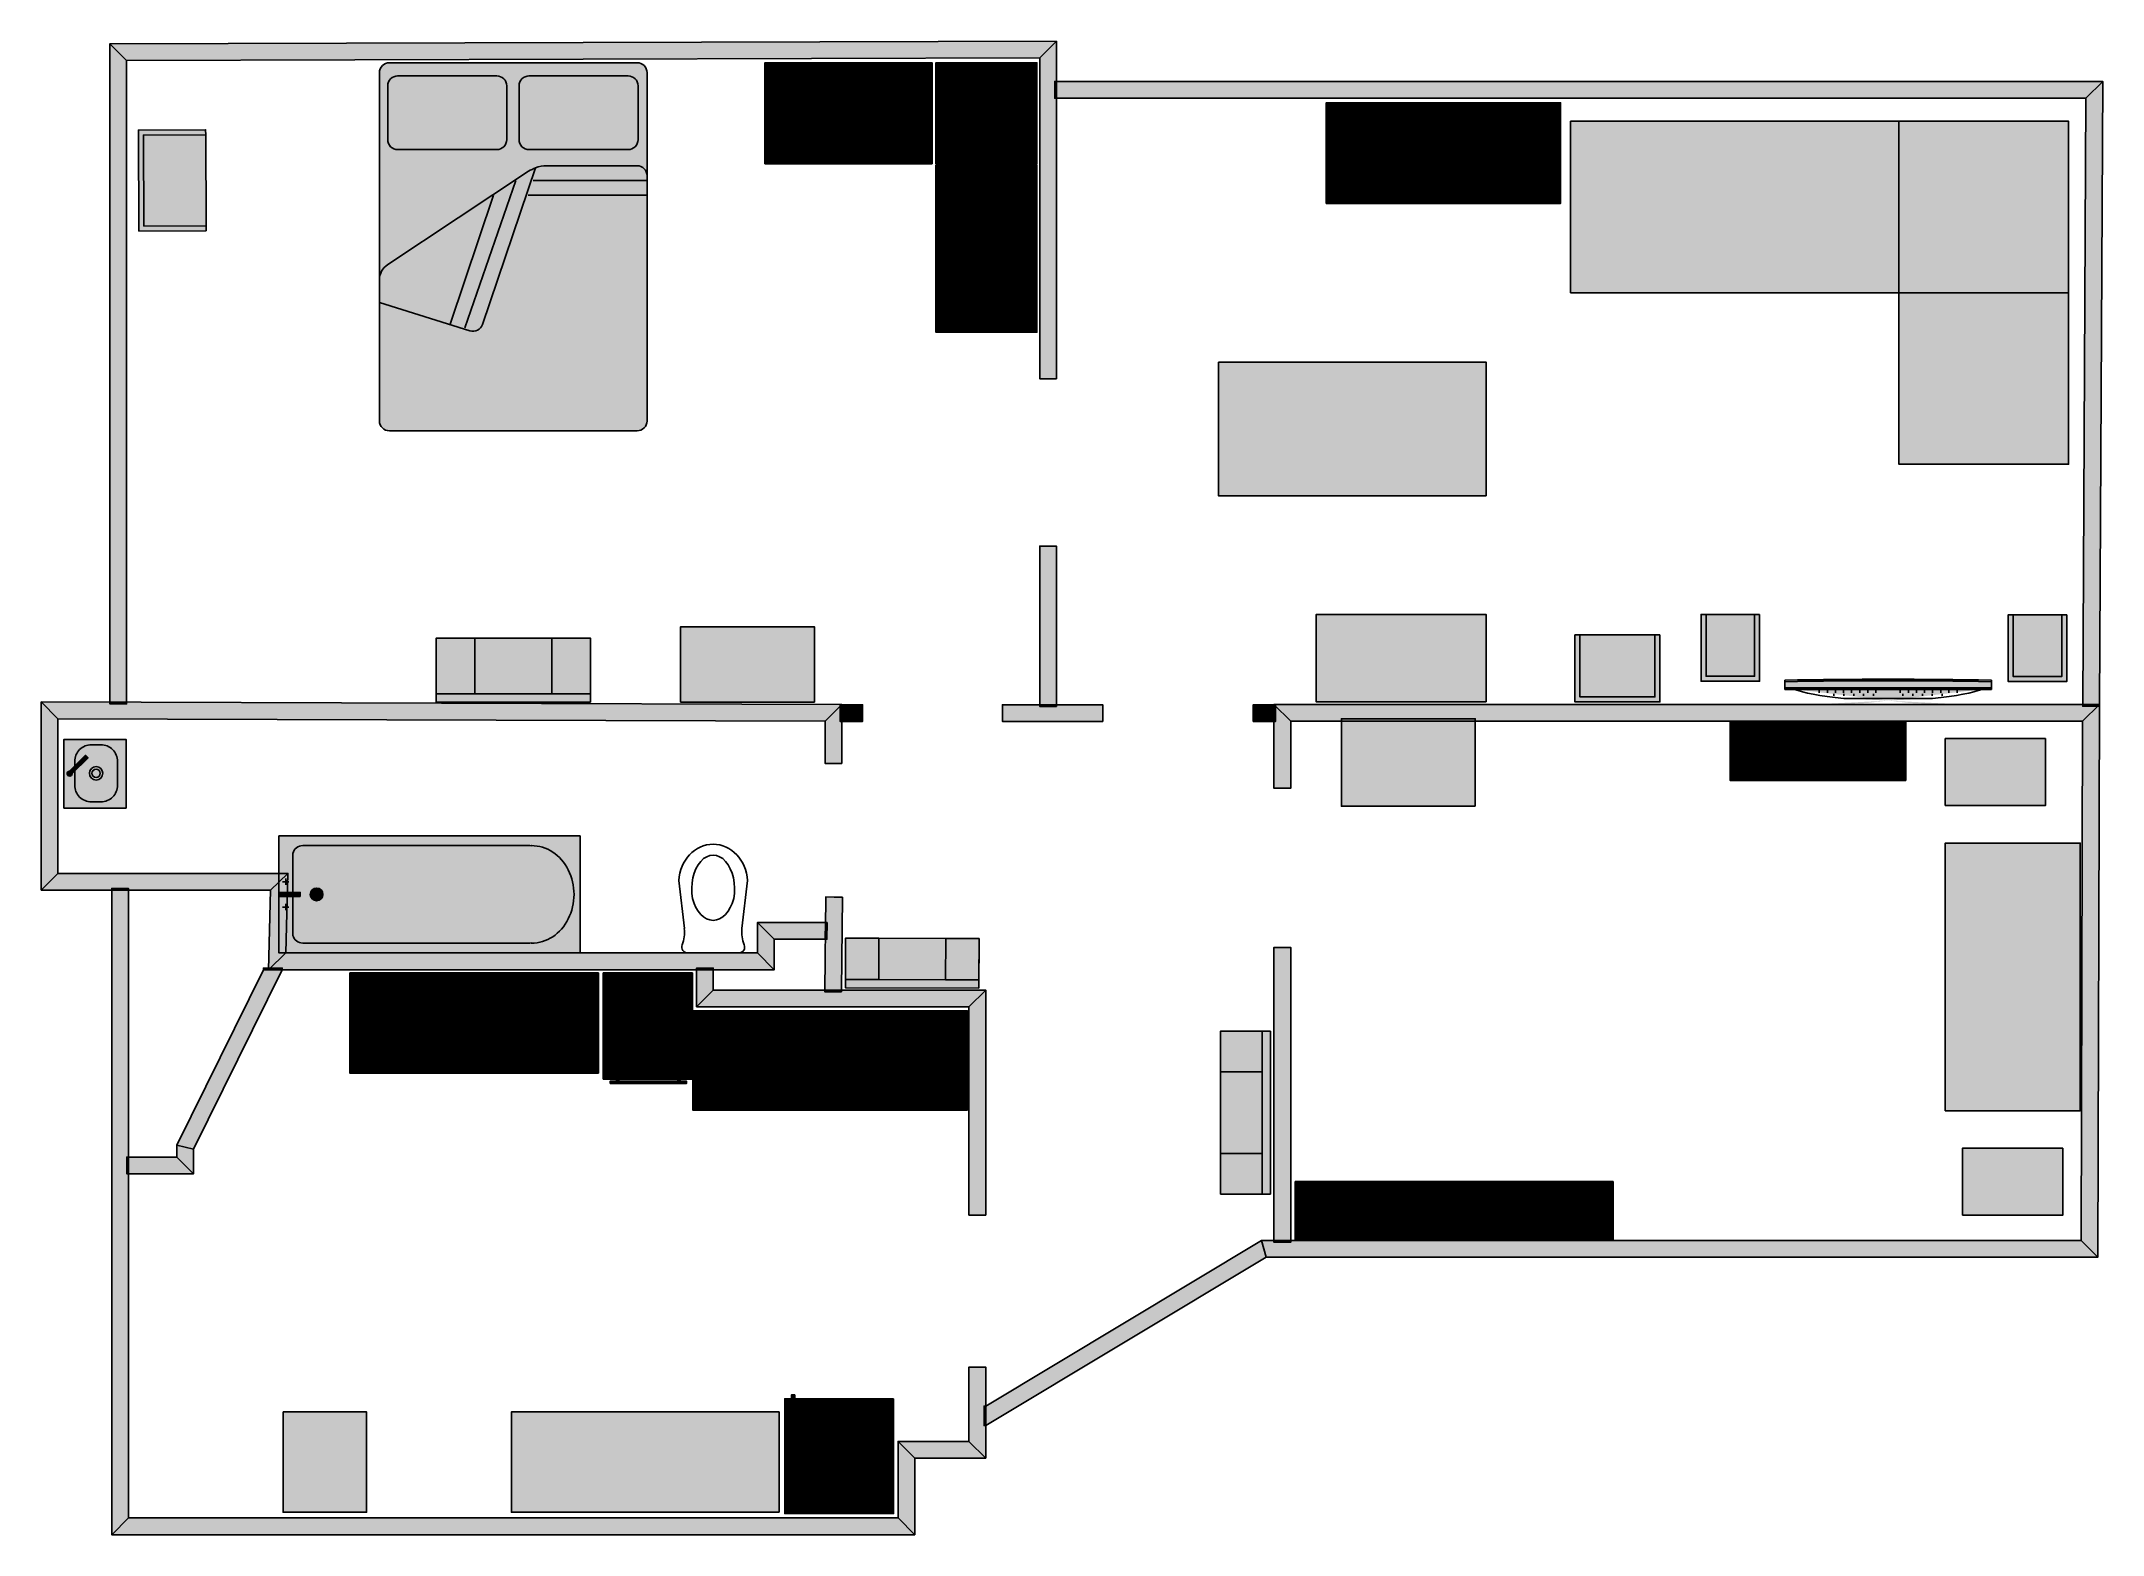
# Model space of a CAD drawing. Extents: x 785 to 13107, y 328 to 9257.
import ezdxf

# ---------------------------------------------------------------- set-up
doc = ezdxf.new("R2010")
doc.units = 0
doc.header["$MEASUREMENT"] = 0
for name, color, linetype in [('MOUNTABLE', 7, 'CONTINUOUS'), ('OBSTACLES', 7, 'CONTINUOUS'), ('OCCUPIED', 7, 'CONTINUOUS'), ('WALL', 7, 'CONTINUOUS')]:
    doc.layers.add(name, color=color, linetype=linetype)
doc.styles.get("Standard").update_dxf_attribs({"font": 'txt.shx'})
pattern_1 = [(45, (0, 0), (-2.2352, 2.2352), [])]

msp = doc.modelspace()

# ---------------------------------------------------------------- hatches: boundary and pattern name
at = {"layer": 'MOUNTABLE'}
for points in [[(6853, 6239), (6853, 5290), (6753, 5290), (6753, 6239), (6803, 6239)], [(6530, 5290), (7130, 5290), (7130, 5240), (7130, 5190), (6530, 5190), (6530, 5240)], [(6853, 5290), (6753, 5290), (6753, 5280), (6853, 5280)]]:
    msp.add_hatch(color=251, dxfattribs=at).paths.add_polyline_path(points)
at = {"layer": 'OBSTACLES'}
h = msp.add_hatch(dxfattribs=at)
h.set_pattern_fill('ANSI31', scale=25.4, style=0)
h.set_pattern_definition(pattern_1)
h.paths.add_polyline_path([(5140, 8524), (6080, 8524), (6080, 9098), (5140, 9098)], flags=0)
h.paths.add_polyline_path([(5110, 8524), (5110, 9128), (6110, 9128), (6110, 8524), (6080, 8524), (6080, 9098), (5140, 9098), (5140, 8524)], flags=0)
h = msp.add_hatch(dxfattribs=at)
h.set_pattern_fill('ANSI31', scale=25.4, style=0)
h.set_pattern_definition(pattern_1)
h.paths.add_polyline_path([(6163, 8524), (6706, 8524), (6706, 9098), (6163, 9098)], flags=0)
h.paths.add_polyline_path([(6133, 8524), (6133, 9128), (6736, 9128), (6736, 8524), (6706, 8524), (6706, 9098), (6163, 9098), (6163, 8524)], flags=0)
h = msp.add_hatch(dxfattribs=at)
h.set_pattern_fill('ANSI31', scale=25.4, style=0)
h.set_pattern_definition(pattern_1)
h.paths.add_polyline_path([(8466, 8889), (8466, 8287), (9866, 8287), (9866, 8889)], flags=0)
h = msp.add_hatch(dxfattribs=at)
h.set_pattern_fill('ANSI31', scale=25.4, style=0)
h.set_pattern_definition(pattern_1)
h.paths.add_polyline_path([(8466, 8839), (8466, 8287), (8816, 8287), (8816, 8839)], flags=0)
h.paths.add_polyline_path([(9516, 8839), (9516, 8287), (9866, 8287), (9866, 8839)], flags=0)
h = msp.add_hatch(dxfattribs=at)
h.set_pattern_fill('ANSI31', scale=25.4, style=0)
h.set_pattern_definition(pattern_1)
h.paths.add_polyline_path([(6133, 8487), (6133, 7547), (6706, 7547), (6706, 8487)], flags=0)
h.paths.add_polyline_path([(6133, 8517), (6736, 8517), (6736, 7517), (6133, 7517), (6133, 7547), (6706, 7547), (6706, 8487), (6133, 8487)], flags=0)
h = msp.add_hatch(dxfattribs=at)
h.set_pattern_fill('ANSI31', scale=25.4, style=0)
h.set_pattern_definition(pattern_1)
h.paths.add_polyline_path([(11930, 4838), (11930, 5189), (10879, 5189), (10879, 4838)], flags=0)
h = msp.add_hatch(dxfattribs=at)
h.set_pattern_fill('ANSI31', scale=25.4, style=0)
h.set_pattern_definition(pattern_1)
h.paths.add_polyline_path([(11930, 4888), (11930, 5189), (11667, 5189), (11667, 4888)], flags=0)
h.paths.add_polyline_path([(11142, 4888), (11142, 5189), (10879, 5189), (10879, 4888)], flags=0)
h = msp.add_hatch(dxfattribs=at)
h.set_pattern_fill('ANSI31', scale=25.4, style=0)
h.set_pattern_definition(pattern_1)
h.paths.add_polyline_path([(4115, 3087), (4115, 3687), (2630, 3687), (2630, 3087)], flags=0)
h = msp.add_hatch(dxfattribs=at)
h.set_pattern_fill('ANSI31', scale=25.4, style=0)
h.set_pattern_definition(pattern_1)
h.paths.add_polyline_path([(4144, 3052), (4677, 3052), (4677, 3687), (4144, 3687)], flags=0)
h = msp.add_hatch(dxfattribs=at)
h.set_pattern_fill('ANSI31', scale=25.4, style=0)
h.set_pattern_definition(pattern_1)
h.paths.add_polyline_path([(4144, 3634), (4677, 3634), (4677, 3687), (4144, 3687)], flags=0)
h = msp.add_hatch(dxfattribs=at)
h.set_pattern_fill('ANSI31', scale=25.4, style=0)
h.set_pattern_definition(pattern_1)
edge = h.paths.add_edge_path(flags=0)
edge.add_ellipse((4295, 3455), major_axis=(77.2, 0), ratio=0.999902, start_angle=0, end_angle=-180, ccw=False)
edge.add_ellipse((4295, 3455), major_axis=(77.2, 0), ratio=0.999902, start_angle=180, end_angle=360, ccw=False)
edge = h.paths.add_edge_path(flags=0)
edge.add_ellipse((4524, 3432), major_axis=(120, 0), ratio=0.999902, start_angle=0, end_angle=-180, ccw=False)
edge.add_ellipse((4524, 3432), major_axis=(120, 0), ratio=0.999902, start_angle=180, end_angle=360, ccw=False)
edge = h.paths.add_edge_path(flags=0)
edge.add_ellipse((4544, 3209), major_axis=(77.2, 0), ratio=0.999902, start_angle=0, end_angle=-180, ccw=False)
edge.add_ellipse((4544, 3209), major_axis=(77.2, 0), ratio=0.999902, start_angle=-180, end_angle=0, ccw=False)
edge = h.paths.add_edge_path(flags=0)
edge.add_ellipse((4309, 3212), major_axis=(120, 0), ratio=0.999902, start_angle=360, end_angle=360, ccw=False)
edge.add_ellipse((4309, 3212), major_axis=(120, 0), ratio=0.999902, start_angle=180, end_angle=360, ccw=False)
h = msp.add_hatch(dxfattribs=at)
h.set_pattern_fill('ANSI31', scale=25.4, style=0)
h.set_pattern_definition(pattern_1)
h.paths.add_polyline_path([(6322, 2866), (6322, 3460), (4680, 3460), (4680, 2866)], flags=0)
h = msp.add_hatch(dxfattribs=at)
h.set_pattern_fill('ANSI31', scale=25.4, style=0)
h.set_pattern_definition(pattern_1)
h.paths.add_polyline_path([(4223, 3039), (4237, 3039), (4237, 3052), (4223, 3052)], flags=0)
h.paths.add_polyline_path([(4589, 3039), (4603, 3039), (4603, 3052), (4589, 3052)], flags=0)
h.paths.add_polyline_path([(4185, 3026), (4642, 3026), (4642, 3039), (4185, 3039)], flags=0)
h = msp.add_hatch(dxfattribs=at)
h.set_pattern_fill('ANSI31', scale=25.4, style=0)
h.set_pattern_definition(pattern_1)
h.paths.add_polyline_path([(8280, 2439), (8280, 2088), (10180, 2088), (10180, 2439)], flags=0)
h = msp.add_hatch(dxfattribs=at)
h.set_pattern_fill('ANSI31', scale=25.4, style=0)
h.set_pattern_definition(pattern_1)
h.paths.add_polyline_path([(8280, 2389), (8280, 2088), (8755, 2088), (8755, 2389)], flags=0)
h.paths.add_polyline_path([(9705, 2389), (9705, 2088), (10180, 2088), (10180, 2389)], flags=0)
h = msp.add_hatch(dxfattribs=at)
h.set_pattern_fill('ANSI31', scale=25.4, style=0)
h.set_pattern_definition(pattern_1)
h.paths.add_polyline_path([(5289, 1165), (5270, 1165), (5270, 1141), (5289, 1141)], flags=0)
h.paths.add_polyline_path([(5879, 1141), (5229, 1141), (5229, 1117), (5879, 1117)], flags=0)
h.paths.add_polyline_path([(5879, 1117), (5229, 1117), (5229, 454), (5879, 454)], flags=0)
at = {"layer": 'OCCUPIED'}
h = msp.add_hatch(color=254, dxfattribs=at)
h.paths.add_polyline_path([(2806, 7830, -0.250283), (2856, 7921), (3698, 8479, -0.060842), (3740, 8500, -0.086905), (3806, 8512), (4347, 8512, -0.414214), (4406, 8453), (4406, 9069, 0.414214), (4347, 9128), (2866, 9128, 0.414214), (2806, 9069)])
h.paths.add_polyline_path([(3740, 8500, 0.060842), (3698, 8479), (2856, 7921, 0.250283), (2806, 7830), (2806, 7830), (2806, 7694), (3347, 7525, 0.409267), (3422, 7563)])
h = msp.add_hatch(color=254, dxfattribs=at)
h.paths.add_polyline_path([(4293, 8609, 0.414214), (4352, 8668), (4352, 8991, 0.414214), (4293, 9049), (3700, 9049, 0.414214), (3641, 8991), (3641, 8668, 0.414214), (3700, 8609)])
h.paths.add_polyline_path([(3508, 8609, 0.414214), (3567, 8668), (3567, 8991, 0.414214), (3508, 9049), (2915, 9049, 0.414214), (2856, 8991), (2856, 8668, 0.414214), (2915, 8609)])
for points in [[(9926, 8778), (9926, 7753), (12903, 7753), (12903, 8778)], [(12903, 8778), (11888, 8778), (11888, 6728), (12903, 6728)], [(4406, 8453), (4406, 8453, 0.414214), (4347, 8512), (3806, 8512, 0.086905), (3740, 8500), (3422, 7563, -0.409267), (3347, 7525), (2806, 7694), (2806, 6986, 0.414214), (2866, 6928), (4347, 6928, 0.414214), (4406, 6986)], [(7821, 7339), (7821, 6539), (9421, 6539), (9421, 7339)], [(9421, 5307), (9421, 5830), (8406, 5830), (8406, 5307)], [(4067, 5306), (4067, 5688), (3146, 5688), (3146, 5306)], [(5406, 5306), (5406, 5756), (4606, 5756), (4606, 5306)], [(9356, 4683), (9356, 5206), (8556, 5206), (8556, 4683)], [(1292, 4672), (1292, 5083), (920, 5083), (920, 4672)], [(12765, 5088), (12165, 5088), (12165, 4688), (12765, 4688)], [(1141, 4709), (1085, 4709, -0.414214), (985, 4809), (985, 4951, -0.414214), (1085, 5051), (1141, 5051, -0.414214), (1241, 4951), (1241, 4809, -0.414214)], [(12165, 2863), (12972, 2863), (12972, 4463), (12165, 4463)], [(2431, 4118, -1), (2431, 4194, -1)], [(2333, 4144), (2333, 4168), (2206, 4168), (2206, 4144)], [(6389, 3595), (6391, 3892), (5593, 3895), (5592, 3598)], [(8132, 3339), (7834, 3339), (7834, 2364), (8132, 2364)], [(12869, 2639), (12269, 2639), (12269, 2239), (12869, 2239)], [(2230, 1062), (2230, 462), (2730, 462), (2730, 1062)], [(5195, 462), (5195, 1062), (3595, 1062), (3595, 462)]]:
    msp.add_hatch(color=254, dxfattribs=at).paths.add_polyline_path(points)
h = msp.add_hatch(color=254, dxfattribs=at)
h.paths.add_polyline_path([(1770, 8154), (1768, 8698), (1396, 8696), (1399, 8152)])
h.paths.add_polyline_path([(1771, 8124), (1369, 8122), (1366, 8726), (1767, 8728), (1768, 8698), (1396, 8696), (1399, 8152), (1770, 8154)])
h = msp.add_hatch(color=254, dxfattribs=at)
h.paths.add_polyline_path([(11026, 5830), (10736, 5830), (10736, 5460), (11026, 5460)])
h.paths.add_polyline_path([(11056, 5830), (11056, 5430), (10706, 5430), (10706, 5830), (10736, 5830), (10736, 5460), (11026, 5460), (11026, 5830)])
h = msp.add_hatch(color=254, dxfattribs=at)
h.paths.add_polyline_path([(12862, 5828), (12572, 5828), (12572, 5458), (12862, 5458)])
h.paths.add_polyline_path([(12892, 5828), (12892, 5428), (12542, 5428), (12542, 5828), (12572, 5828), (12572, 5458), (12862, 5458), (12862, 5828)])
h = msp.add_hatch(color=254, dxfattribs=at)
h.paths.add_polyline_path([(4067, 5356), (4067, 5688), (3837, 5688), (3837, 5356)])
h.paths.add_polyline_path([(3376, 5356), (3376, 5688), (3146, 5688), (3146, 5356)])
h = msp.add_hatch(color=254, dxfattribs=at)
h.paths.add_polyline_path([(10430, 5707), (9982, 5707), (9982, 5337), (10430, 5337)])
h.paths.add_polyline_path([(10460, 5707), (10460, 5307), (9952, 5307), (9952, 5707), (9982, 5707), (9982, 5337), (10430, 5337), (10430, 5707)])
h = msp.add_hatch(color=254, dxfattribs=at)
edge = h.paths.add_edge_path()
edge.add_line((12383, 5382), (11265, 5382))
edge.add_ellipse((12395, 5411), major_axis=(-1165, 0), ratio=0.102919, start_angle=13.9861, end_angle=44.1231)
edge.add_line((11559, 5328), (12088, 5328))
edge.add_ellipse((11253, 5411), major_axis=(-1165, 0), ratio=0.102919, start_angle=135.8769, end_angle=166.0139)
edge = h.paths.add_edge_path()
edge.add_ellipse((11824, 5106), major_axis=(-3271, 0), ratio=0.102919, start_angle=259.1193, end_angle=280.8807)
edge.add_line((11206, 5437), (11206, 5382))
edge.add_line((11206, 5382), (12441, 5382))
edge.add_line((12441, 5382), (12441, 5437))
h = msp.add_hatch(color=254, dxfattribs=at)
h.paths.add_polyline_path([(954, 4893, 0.994911), (955, 4863, 0.411228), (970, 4878, 0.417206), (955, 4893, 0.002553)])
h.paths.add_polyline_path([(954, 4893, -0.002553), (955, 4893, -0.417206), (970, 4878), (1065, 4973), (1050, 4988)])
h = msp.add_hatch(color=254, dxfattribs=at)
edge = h.paths.add_edge_path()
edge.add_arc((3700, 4389), 59.2, 347.0567, 1.5342)
edge.add_line((3698, 4448), (2348, 4448))
edge.add_arc((2348, 4387), 61.3, 0.1745, 76.1927)
edge.add_line((2289, 4401), (2289, 3911))
edge.add_arc((2348, 3926), 61.3, 103.8073, 179.8255)
edge.add_line((2348, 3865), (3698, 3865))
edge.add_arc((3700, 3924), 59.2, 178.4658, 192.9433)
edge.add_line((3713, 3866), (3713, 3865))
edge.add_ellipse((3715, 4156), major_axis=(0, 292), ratio=0.870993, start_angle=179.5819, end_angle=179.9999)
edge.add_ellipse((3715, 4156), major_axis=(0, 292), ratio=0.870993, start_angle=180, end_angle=360)
edge.add_ellipse((3715, 4156), major_axis=(0, 292), ratio=0.870993, start_angle=0.0001, end_angle=0.4181)
edge.add_line((3713, 4448), (3713, 4446))
edge = h.paths.add_edge_path()
edge.add_arc((3700, 4389), 59.2, 347.0567, 1.5342)
edge.add_line((3698, 4448), (2348, 4448))
edge.add_arc((2348, 4387), 61.3, 0.1745, 76.1927)
edge.add_line((2289, 4401), (2289, 3911))
edge.add_arc((2348, 3926), 61.3, 103.8073, 179.8255)
edge.add_line((2348, 3865), (3698, 3865))
edge.add_arc((3700, 3924), 59.2, 178.4658, 192.9433)
edge.add_line((3713, 3866), (3713, 3865))
edge.add_ellipse((3715, 4156), major_axis=(0, 292), ratio=0.870993, start_angle=179.5819, end_angle=179.9999)
edge.add_ellipse((3715, 4156), major_axis=(0, 292), ratio=0.870993, start_angle=180, end_angle=360)
edge.add_ellipse((3715, 4156), major_axis=(0, 292), ratio=0.870993, start_angle=0.0001, end_angle=0.4181)
edge.add_line((3713, 4448), (3713, 4446))
h.paths.add_polyline_path([(4006, 3806), (4006, 4506), (2206, 4506), (2206, 3806)])
h = msp.add_hatch(color=254, dxfattribs=at)
h.paths.add_polyline_path([(6390, 3645), (6391, 3892), (6191, 3893), (6190, 3646)])
h.paths.add_polyline_path([(5791, 3647), (5792, 3894), (5593, 3895), (5592, 3648)])
h = msp.add_hatch(color=254, dxfattribs=at)
h.paths.add_polyline_path([(8082, 3339), (7834, 3339), (7834, 3095), (8082, 3095)])
h.paths.add_polyline_path([(8082, 2608), (7834, 2608), (7834, 2364), (8082, 2364)])
at = {"layer": 'WALL'}
for points in [[(1195, 9242), (6853, 9257), (6753, 9157), (1295, 9142)], [(1195, 5305), (1195, 9242), (1295, 9142), (1295, 5305)], [(6853, 9257), (6853, 7239), (6803, 7239), (6753, 7239), (6753, 9157)], [(6853, 8916), (6853, 9016), (6843, 9016), (6843, 8916)], [(6853, 9016), (13107, 9016), (13006, 8916), (6853, 8916)], [(13107, 9016), (13087, 5291), (12987, 5291), (13006, 8916)], [(785, 5307), (5570, 5292), (5470, 5192), (885, 5206)], [(885, 5206), (885, 4282), (785, 4182), (785, 5307)], [(1295, 5305), (1195, 5305), (1195, 5295), (1295, 5295)], [(5470, 4939), (5470, 5192), (5570, 5292), (5570, 4939), (5520, 4939)], [(5570, 5190), (5570, 5290), (5560, 5290), (5560, 5190)], [(5570, 5290), (5694, 5290), (5694, 5240), (5694, 5190), (5570, 5190)], [(8029, 5290), (8153, 5290), (8153, 5190), (8029, 5190), (8029, 5240)], [(8153, 5291), (13087, 5291), (12986, 5191), (8253, 5191)], [(8253, 5191), (8253, 4791), (8203, 4791), (8153, 4791), (8153, 5291)], [(8153, 5290), (8153, 5190), (8163, 5190), (8163, 5290)], [(13087, 5291), (13077, 1987), (12977, 2087), (12986, 5191)], [(13087, 5291), (12987, 5291), (12987, 5281), (13087, 5281)], [(885, 4282), (2259, 4282), (2156, 4182), (785, 4182)], [(1206, 4182), (1306, 4182), (1306, 4192), (1206, 4192)], [(2259, 4282), (2247, 3806), (2144, 3706), (2156, 4182)], [(1306, 4182), (1306, 428), (1206, 328), (1206, 4182)], [(5468, 3584), (5474, 4141), (5524, 4140), (5574, 4139), (5568, 3584)], [(5066, 3988), (5472, 3988), (5471, 3888), (5166, 3888)], [(5066, 3806), (5066, 3988), (5166, 3888), (5166, 3706)], [(5472, 3988), (5471, 3888), (5481, 3888), (5482, 3988)], [(8253, 3839), (8253, 2087), (8153, 2087), (8153, 3839), (8203, 3839)], [(2225, 3706), (1696, 2633), (1596, 2656), (2113, 3706)], [(2113, 3706), (2225, 3706), (2225, 3716), (2113, 3716)], [(2247, 3806), (5066, 3806), (5166, 3706), (2144, 3706)], [(4702, 3706), (4802, 3706), (4802, 3716), (4702, 3716)], [(4802, 3706), (4802, 3584), (4702, 3484), (4702, 3706)], [(4802, 3584), (6430, 3584), (6330, 3484), (4702, 3484)], [(5568, 3584), (5468, 3584), (5468, 3574), (5568, 3574)], [(6430, 3584), (6430, 2239), (6380, 2239), (6330, 2239), (6330, 3484)], [(1696, 2633), (1696, 2486), (1596, 2586), (1596, 2656)], [(1306, 2486), (1306, 2586), (1296, 2586), (1296, 2486)], [(1306, 2586), (1596, 2586), (1696, 2486), (1306, 2486)], [(6430, 1097), (8079, 2087), (8106, 1987), (6430, 980)], [(8079, 2087), (12977, 2087), (13077, 1987), (8106, 1987)], [(8253, 2087), (8153, 2087), (8153, 2077), (8253, 2077)], [(6430, 1330), (6430, 786), (6330, 886), (6330, 1330), (6380, 1330)], [(6430, 980), (6430, 1097), (6420, 1097), (6420, 980)], [(6006, 786), (6006, 328), (5906, 428), (5906, 886)], [(5906, 886), (6330, 886), (6430, 786), (6006, 786)], [(1306, 428), (5906, 428), (6006, 328), (1206, 328)]]:
    msp.add_hatch(color=251, dxfattribs=at).paths.add_polyline_path(points)

# ---------------------------------------------------------------- linework, layer by layer
at = {"layer": 'MOUNTABLE', "linetype": 'CONTINUOUS'}
for points in [[(6853, 6239), (6853, 5290), (6753, 5290), (6753, 6239), (6803, 6239)], [(6530, 5290), (7130, 5290), (7130, 5240), (7130, 5190), (6530, 5190), (6530, 5240)], [(6853, 5290), (6753, 5290), (6753, 5280), (6853, 5280)]]:
    msp.add_lwpolyline(points, close=True, dxfattribs=at)
for points in [[(6803, 6239), (6753, 6239), (6753, 5290)], [(6803, 6239), (6853, 6239), (6853, 5290)], [(6530, 5240), (6530, 5290), (7130, 5290), (7130, 5240)], [(6530, 5240), (6530, 5190), (7130, 5190), (7130, 5240)]]:
    msp.add_lwpolyline(points, dxfattribs=at)
at = {"layer": 'OBSTACLES', "linetype": 'CONTINUOUS'}
for p, q in [((8816, 8839), (9516, 8839)), ((11667, 4888), (11142, 4888)), ((8755, 2389), (9705, 2389))]:
    msp.add_line(p, q, dxfattribs=at)
for points in [[(5110, 8524), (5110, 9128), (6110, 9128), (6110, 8524), (6080, 8524), (6080, 9098), (5140, 9098), (5140, 8524)], [(6133, 8524), (6133, 9128), (6736, 9128), (6736, 8524), (6706, 8524), (6706, 9098), (6163, 9098), (6163, 8524)], [(5140, 8524), (6080, 8524), (6080, 9098), (5140, 9098)], [(6163, 8524), (6706, 8524), (6706, 9098), (6163, 9098)], [(8466, 8889), (8466, 8287), (9866, 8287), (9866, 8889)], [(8466, 8839), (8466, 8287), (8816, 8287), (8816, 8839)], [(9516, 8839), (9516, 8287), (9866, 8287), (9866, 8839)], [(6133, 8517), (6736, 8517), (6736, 7517), (6133, 7517), (6133, 7547), (6706, 7547), (6706, 8487), (6133, 8487)], [(6133, 8487), (6133, 7547), (6706, 7547), (6706, 8487)], [(11930, 4838), (11930, 5189), (10879, 5189), (10879, 4838)], [(11142, 4888), (11142, 5189), (10879, 5189), (10879, 4888)], [(11930, 4888), (11930, 5189), (11667, 5189), (11667, 4888)], [(4115, 3087), (4115, 3687), (2630, 3687), (2630, 3087)], [(4144, 3052), (4677, 3052), (4677, 3687), (4144, 3687)], [(4144, 3634), (4677, 3634), (4677, 3687), (4144, 3687)], [(6322, 2866), (6322, 3460), (4680, 3460), (4680, 2866)], [(4185, 3026), (4642, 3026), (4642, 3039), (4185, 3039)], [(4223, 3039), (4237, 3039), (4237, 3052), (4223, 3052)], [(4589, 3039), (4603, 3039), (4603, 3052), (4589, 3052)], [(8280, 2439), (8280, 2088), (10180, 2088), (10180, 2439)], [(8280, 2389), (8280, 2088), (8755, 2088), (8755, 2389)], [(9705, 2389), (9705, 2088), (10180, 2088), (10180, 2389)], [(5879, 1141), (5229, 1141), (5229, 1117), (5879, 1117)], [(5879, 1117), (5229, 1117), (5229, 454), (5879, 454)], [(5289, 1165), (5270, 1165), (5270, 1141), (5289, 1141)]]:
    msp.add_lwpolyline(points, close=True, dxfattribs=at)
for centre, major_axis, start_param, end_param in [((4295, 3455), (77.2, 0), 0, 3.141593), ((4295, 3455), (77.2, 0), -3.141593, 0), ((4524, 3432), (120, 0), 0, 3.141593), ((4309, 3212), (120, 0), 0, 3.141593), ((4524, 3432), (120, 0), -3.141593, 0), ((4309, 3212), (120, 0), -3.141593, 0), ((4544, 3209), (77.2, 0), 0, 3.141593), ((4544, 3209), (77.2, 0), 3.141593, 6.283185)]:
    msp.add_ellipse(centre, major_axis=major_axis, ratio=0.999902, start_param=start_param, end_param=end_param, dxfattribs=at)
at = {"layer": 'OCCUPIED', "linetype": 'CONTINUOUS'}
for p, q in [((3621, 8424), (3317, 7544)), ((4406, 8424), (3725, 8424)), ((3488, 8336), (3229, 7566)), ((4406, 8336), (3695, 8336)), ((11206, 5437), (11206, 5382)), ((12441, 5382), (12441, 5437)), ((3837, 5356), (3376, 5356)), ((12441, 5391), (11206, 5391)), ((11206, 5382), (12441, 5382)), ((12383, 5382), (11265, 5382)), ((11412, 5361), (11412, 5382)), ((11461, 5361), (11461, 5382)), ((11500, 5343), (11500, 5355)), ((11509, 5361), (11509, 5382)), ((11557, 5361), (11557, 5382)), ((11559, 5343), (11559, 5355)), ((11559, 5328), (12088, 5328)), ((11606, 5361), (11606, 5382)), ((11618, 5343), (11618, 5355)), ((11654, 5361), (11654, 5382)), ((11677, 5343), (11677, 5355)), ((11703, 5361), (11703, 5382)), ((11736, 5343), (11736, 5355)), ((11751, 5361), (11751, 5382)), ((11896, 5361), (11896, 5382)), ((11912, 5343), (11912, 5355)), ((11945, 5361), (11945, 5382)), ((11971, 5343), (11971, 5355)), ((11993, 5361), (11993, 5382)), ((12030, 5343), (12030, 5355)), ((12042, 5361), (12042, 5382)), ((12088, 5343), (12088, 5355)), ((12090, 5361), (12090, 5382)), ((12139, 5361), (12139, 5382)), ((12147, 5343), (12147, 5355)), ((12187, 5361), (12187, 5382)), ((12236, 5361), (12236, 5382)), ((3698, 4448), (2348, 4448)), ((3698, 4448), (2348, 4448)), ((3713, 4448), (3713, 4446)), ((3713, 4448), (3713, 4446)), ((2289, 4401), (2289, 3911)), ((2289, 4401), (2289, 3911)), ((2226, 4232), (2264, 4232)), ((2246, 4251), (2246, 4213)), ((4596, 4239), (4629, 3953)), ((4973, 3953), (5006, 4239)), ((2226, 4080), (2264, 4080)), ((2246, 4061), (2246, 4099)), ((2348, 3865), (3698, 3865)), ((2348, 3865), (3698, 3865)), ((3713, 3866), (3713, 3865)), ((3713, 3866), (3713, 3865)), ((4616, 3854), (4616, 3854)), ((4987, 3854), (4987, 3854)), ((4648, 3806), (4955, 3806)), ((6190, 3646), (5791, 3647)), ((8082, 3095), (8082, 2608))]:
    msp.add_line(p, q, dxfattribs=at)
for points in [[(2806, 7830, -0.250283), (2856, 7921), (3698, 8479, -0.060842), (3740, 8500, -0.086905), (3806, 8512), (4347, 8512, -0.414214), (4406, 8453), (4406, 9069, 0.414214), (4347, 9128), (2866, 9128, 0.414214), (2806, 9069)], [(3508, 8609, 0.414214), (3567, 8668), (3567, 8991, 0.414214), (3508, 9049), (2915, 9049, 0.414214), (2856, 8991), (2856, 8668, 0.414214), (2915, 8609)], [(4293, 8609, 0.414214), (4352, 8668), (4352, 8991, 0.414214), (4293, 9049), (3700, 9049, 0.414214), (3641, 8991), (3641, 8668, 0.414214), (3700, 8609)], [(4406, 8453), (4406, 8453, 0.414214), (4347, 8512), (3806, 8512, 0.086905), (3740, 8500), (3422, 7563, -0.409267), (3347, 7525), (2806, 7694), (2806, 6986, 0.414214), (2866, 6928), (4347, 6928, 0.414214), (4406, 6986)], [(3740, 8500, 0.060842), (3698, 8479), (2856, 7921, 0.250283), (2806, 7830), (2806, 7830), (2806, 7694), (3347, 7525, 0.409267), (3422, 7563)], [(954, 4893, -0.002553), (955, 4893, -0.417206), (970, 4878), (1065, 4973), (1050, 4988)], [(1141, 4709), (1085, 4709, -0.414214), (985, 4809), (985, 4951, -0.414214), (1085, 5051), (1141, 5051, -0.414214), (1241, 4951), (1241, 4809, -0.414214)], [(954, 4893, 0.994911), (955, 4863, 0.411228), (970, 4878, 0.417206), (955, 4893, 0.002553)], [(2431, 4118, -1), (2431, 4194, -1)]]:
    msp.add_lwpolyline(points, format="xyb", close=True, dxfattribs=at)
for points in [[(9926, 8778), (9926, 7753), (12903, 7753), (12903, 8778)], [(12903, 8778), (11888, 8778), (11888, 6728), (12903, 6728)], [(1771, 8124), (1369, 8122), (1366, 8726), (1767, 8728), (1768, 8698), (1396, 8696), (1399, 8152), (1770, 8154)], [(1770, 8154), (1768, 8698), (1396, 8696), (1399, 8152)], [(7821, 7339), (7821, 6539), (9421, 6539), (9421, 7339)], [(9421, 5307), (9421, 5830), (8406, 5830), (8406, 5307)], [(11056, 5830), (11056, 5430), (10706, 5430), (10706, 5830), (10736, 5830), (10736, 5460), (11026, 5460), (11026, 5830)], [(11026, 5830), (10736, 5830), (10736, 5460), (11026, 5460)], [(12892, 5828), (12892, 5428), (12542, 5428), (12542, 5828), (12572, 5828), (12572, 5458), (12862, 5458), (12862, 5828)], [(12862, 5828), (12572, 5828), (12572, 5458), (12862, 5458)], [(4067, 5306), (4067, 5688), (3146, 5688), (3146, 5306)], [(3376, 5356), (3376, 5688), (3146, 5688), (3146, 5356)], [(4067, 5356), (4067, 5688), (3837, 5688), (3837, 5356)], [(5406, 5306), (5406, 5756), (4606, 5756), (4606, 5306)], [(10460, 5707), (10460, 5307), (9952, 5307), (9952, 5707), (9982, 5707), (9982, 5337), (10430, 5337), (10430, 5707)], [(10430, 5707), (9982, 5707), (9982, 5337), (10430, 5337)], [(9356, 4683), (9356, 5206), (8556, 5206), (8556, 4683)], [(1292, 4672), (1292, 5083), (920, 5083), (920, 4672)], [(12765, 5088), (12165, 5088), (12165, 4688), (12765, 4688)], [(4006, 3806), (4006, 4506), (2206, 4506), (2206, 3806)], [(12165, 2863), (12972, 2863), (12972, 4463), (12165, 4463)], [(2333, 4144), (2333, 4168), (2206, 4168), (2206, 4144)], [(6389, 3595), (6391, 3892), (5593, 3895), (5592, 3598)], [(5791, 3647), (5792, 3894), (5593, 3895), (5592, 3648)], [(6390, 3645), (6391, 3892), (6191, 3893), (6190, 3646)], [(8132, 3339), (7834, 3339), (7834, 2364), (8132, 2364)], [(8082, 3339), (7834, 3339), (7834, 3095), (8082, 3095)], [(8082, 2608), (7834, 2608), (7834, 2364), (8082, 2364)], [(12869, 2639), (12269, 2639), (12269, 2239), (12869, 2239)], [(2230, 1062), (2230, 462), (2730, 462), (2730, 1062)], [(5195, 462), (5195, 1062), (3595, 1062), (3595, 462)]]:
    msp.add_lwpolyline(points, close=True, dxfattribs=at)
for centre, radius, start, end in [((1113, 4880), 40, 90, 270), ((1113, 4880), 25, 90, 270), ((1113, 4880), 40, 270, 90), ((1113, 4880), 25, 270, 90), ((2348, 4387), 61.3, 90.1745, 166.1927), ((2348, 4387), 61.3, 90.1745, 166.1927), ((3700, 4389), 59.2, 77.0567, 91.5342), ((3700, 4389), 59.2, 77.0567, 91.5342), ((4430, 3930), 200, 337.7643, 6.5885), ((5172, 3930), 200, 173.3851, 202.316), ((2348, 3926), 61.3, 193.8073, 269.8255), ((2348, 3926), 61.3, 193.8073, 269.8255), ((3700, 3924), 59.2, 268.4658, 282.9433), ((3700, 3924), 59.2, 268.4658, 282.9433), ((4648, 3841), 34.6, 157.7643, 270), ((4955, 3841), 34.5, 270, 22.316)]:
    msp.add_arc(centre, radius, start, end, dxfattribs=at)
for centre, major_axis, ratio, start_param, end_param in [((11824, 5106), (-3271, 0), 0.102919, -1.7607, -1.380893), ((11824, 5097), (-3271, 0), 0.102919, -1.7607, -1.380893), ((12395, 5411), (-1165, 0), 0.102919, 0.244104, 0.770093), ((11253, 5411), (-1165, 0), 0.102919, 2.371499, 2.897489), ((3715, 4156), (0, 292), 0.870993, 0.000002, 0.007297), ((3715, 4156), (0, 292), 0.870993, 0.000002, 0.007297), ((3715, 4156), (0, 292), 0.870993, -3.141593, 0), ((3715, 4156), (0, 292), 0.870993, -3.141593, 0), ((4801, 4226), (0, 230), 0.891698, 4.768976, 1.514147), ((4801, 4188), (0, 203), 0.630769, 4.428595, 1.85459), ((4801, 4212), (0, 211), 0.630769, 1.965587, 4.317598), ((3715, 4156), (0, 292), 0.870993, 3.134296, 3.14159), ((3715, 4156), (0, 292), 0.870993, 3.134296, 3.14159)]:
    msp.add_ellipse(centre, major_axis=major_axis, ratio=ratio, start_param=start_param, end_param=end_param, dxfattribs=at)
at = {"layer": 'WALL', "linetype": 'CONTINUOUS'}
for p, q in [((1195, 9242), (6853, 9257)), ((1195, 5305), (1195, 9242)), ((1295, 9142), (6753, 9157)), ((1295, 5305), (1295, 9142)), ((6853, 9016), (13107, 9016)), ((13107, 9016), (13087, 5291)), ((6853, 8916), (13006, 8916)), ((13006, 8916), (12987, 5291)), ((785, 5307), (5570, 5292)), ((785, 5307), (785, 4182)), ((885, 5206), (5470, 5192)), ((885, 5206), (885, 4282)), ((8153, 5291), (13087, 5291)), ((8253, 5191), (12986, 5191)), ((12986, 5191), (12977, 2087)), ((13087, 5291), (13077, 1987)), ((885, 4282), (2259, 4282)), ((2259, 4282), (2247, 3806)), ((785, 4182), (2156, 4182)), ((1206, 4182), (1206, 328)), ((1306, 4182), (1306, 428)), ((2156, 4182), (2144, 3706)), ((5066, 3988), (5472, 3988)), ((5066, 3806), (5066, 3988)), ((5166, 3888), (5471, 3888)), ((5166, 3706), (5166, 3888)), ((2113, 3706), (1596, 2656)), ((2225, 3706), (1696, 2633)), ((2144, 3706), (5166, 3706)), ((2247, 3806), (5066, 3806)), ((4702, 3706), (4702, 3484)), ((4802, 3706), (4802, 3584)), ((4802, 3584), (6430, 3584)), ((4702, 3484), (6330, 3484)), ((1596, 2656), (1596, 2586)), ((1696, 2633), (1696, 2486)), ((1306, 2586), (1596, 2586)), ((1306, 2486), (1696, 2486)), ((6430, 1097), (8079, 2087)), ((6430, 980), (8106, 1987)), ((8079, 2087), (12977, 2087)), ((8106, 1987), (13077, 1987)), ((5906, 886), (5906, 428)), ((5906, 886), (6330, 886)), ((6006, 786), (6006, 328)), ((6006, 786), (6430, 786)), ((1306, 428), (5906, 428)), ((1206, 328), (6006, 328))]:
    msp.add_line(p, q, dxfattribs=at)
for points in [[(1195, 9242), (6853, 9257), (6753, 9157), (1295, 9142)], [(1195, 5305), (1195, 9242), (1295, 9142), (1295, 5305)], [(6853, 9257), (6853, 7239), (6803, 7239), (6753, 7239), (6753, 9157)], [(6853, 8916), (6853, 9016), (6843, 9016), (6843, 8916)], [(6853, 9016), (13107, 9016), (13006, 8916), (6853, 8916)], [(13107, 9016), (13087, 5291), (12987, 5291), (13006, 8916)], [(785, 5307), (5570, 5292), (5470, 5192), (885, 5206)], [(885, 5206), (885, 4282), (785, 4182), (785, 5307)], [(1295, 5305), (1195, 5305), (1195, 5295), (1295, 5295)], [(5470, 4939), (5470, 5192), (5570, 5292), (5570, 4939), (5520, 4939)], [(5570, 5190), (5570, 5290), (5560, 5290), (5560, 5190)], [(5570, 5290), (5694, 5290), (5694, 5240), (5694, 5190), (5570, 5190)], [(8029, 5290), (8153, 5290), (8153, 5190), (8029, 5190), (8029, 5240)], [(8153, 5291), (13087, 5291), (12986, 5191), (8253, 5191)], [(8253, 5191), (8253, 4791), (8203, 4791), (8153, 4791), (8153, 5291)], [(8153, 5290), (8153, 5190), (8163, 5190), (8163, 5290)], [(13087, 5291), (13077, 1987), (12977, 2087), (12986, 5191)], [(13087, 5291), (12987, 5291), (12987, 5281), (13087, 5281)], [(885, 4282), (2259, 4282), (2156, 4182), (785, 4182)], [(1206, 4182), (1306, 4182), (1306, 4192), (1206, 4192)], [(2259, 4282), (2247, 3806), (2144, 3706), (2156, 4182)], [(1306, 4182), (1306, 428), (1206, 328), (1206, 4182)], [(5468, 3584), (5474, 4141), (5524, 4140), (5574, 4139), (5568, 3584)], [(5066, 3988), (5472, 3988), (5471, 3888), (5166, 3888)], [(5066, 3806), (5066, 3988), (5166, 3888), (5166, 3706)], [(5472, 3988), (5471, 3888), (5481, 3888), (5482, 3988)], [(8253, 3839), (8253, 2087), (8153, 2087), (8153, 3839), (8203, 3839)], [(2225, 3706), (1696, 2633), (1596, 2656), (2113, 3706)], [(2113, 3706), (2225, 3706), (2225, 3716), (2113, 3716)], [(2247, 3806), (5066, 3806), (5166, 3706), (2144, 3706)], [(4702, 3706), (4802, 3706), (4802, 3716), (4702, 3716)], [(4802, 3706), (4802, 3584), (4702, 3484), (4702, 3706)], [(4802, 3584), (6430, 3584), (6330, 3484), (4702, 3484)], [(5568, 3584), (5468, 3584), (5468, 3574), (5568, 3574)], [(6430, 3584), (6430, 2239), (6380, 2239), (6330, 2239), (6330, 3484)], [(1696, 2633), (1696, 2486), (1596, 2586), (1596, 2656)], [(1306, 2486), (1306, 2586), (1296, 2586), (1296, 2486)], [(1306, 2586), (1596, 2586), (1696, 2486), (1306, 2486)], [(6430, 1097), (8079, 2087), (8106, 1987), (6430, 980)], [(8079, 2087), (12977, 2087), (13077, 1987), (8106, 1987)], [(8253, 2087), (8153, 2087), (8153, 2077), (8253, 2077)], [(6430, 1330), (6430, 786), (6330, 886), (6330, 1330), (6380, 1330)], [(6430, 980), (6430, 1097), (6420, 1097), (6420, 980)], [(6006, 786), (6006, 328), (5906, 428), (5906, 886)], [(5906, 886), (6330, 886), (6430, 786), (6006, 786)], [(1306, 428), (5906, 428), (6006, 328), (1206, 328)]]:
    msp.add_lwpolyline(points, close=True, dxfattribs=at)
for points in [[(6853, 9257), (6853, 7239), (6803, 7239)], [(6753, 9157), (6753, 7239), (6803, 7239)], [(5520, 4939), (5470, 4939), (5470, 5192)], [(5520, 4939), (5570, 4939), (5570, 5292)], [(5570, 5290), (5694, 5290), (5694, 5240)], [(5570, 5190), (5694, 5190), (5694, 5240)], [(8029, 5240), (8029, 5290), (8153, 5290)], [(8029, 5240), (8029, 5190), (8153, 5190)], [(8153, 5291), (8153, 4791), (8203, 4791)], [(8253, 5191), (8253, 4791), (8203, 4791)], [(5468, 3584), (5474, 4141), (5524, 4140)], [(5568, 3584), (5574, 4139), (5524, 4140)], [(8203, 3839), (8153, 3839), (8153, 2087)], [(8203, 3839), (8253, 3839), (8253, 2087)], [(6430, 3584), (6430, 2239), (6380, 2239)], [(6330, 3484), (6330, 2239), (6380, 2239)], [(6380, 1330), (6330, 1330), (6330, 886)], [(6380, 1330), (6430, 1330), (6430, 786)]]:
    msp.add_lwpolyline(points, dxfattribs=at)

# ---------------------------------------------------------------- texts
at = {"layer": 'WALL', "insert": (3655, 3551), "char_height": 105.83, "width": 208.29, "attachment_point": 5}
msp.add_mtext('\\C251;\\fCalibri|b0|i0|;\\H105.83292961121;’', dxfattribs=at)

doc.saveas('drawing.dxf')
